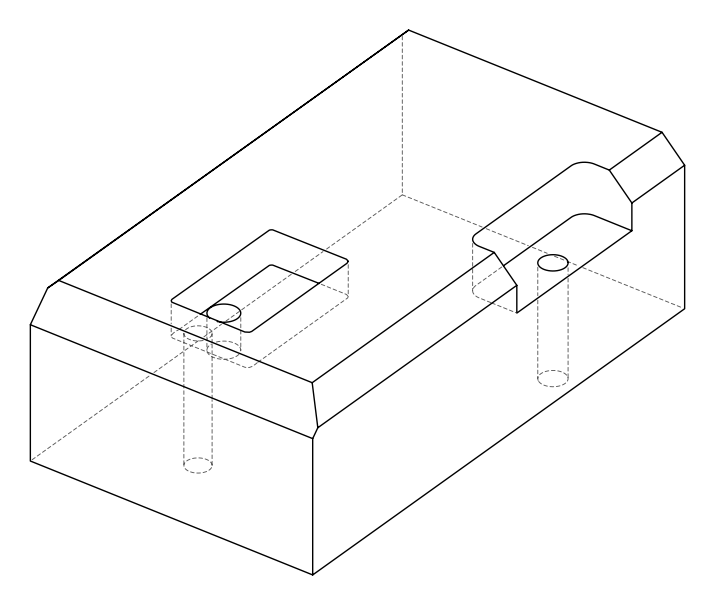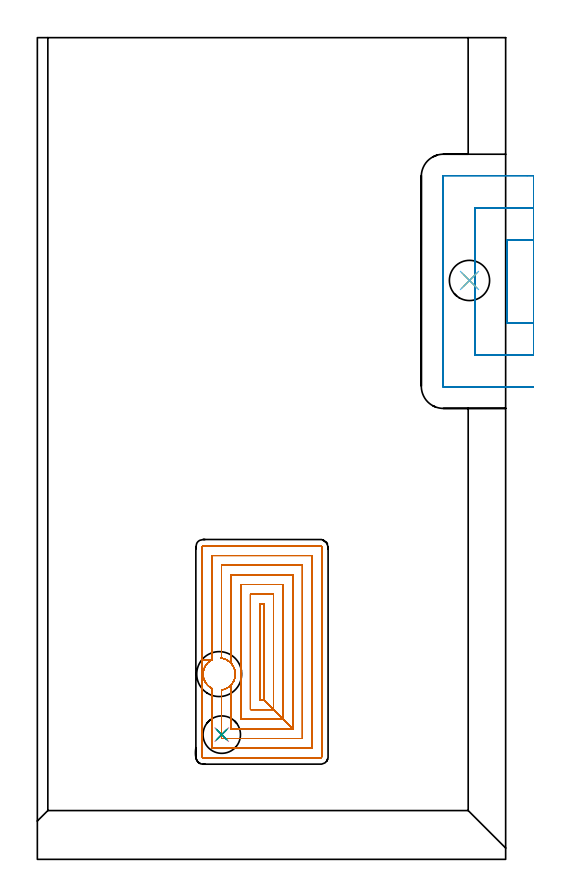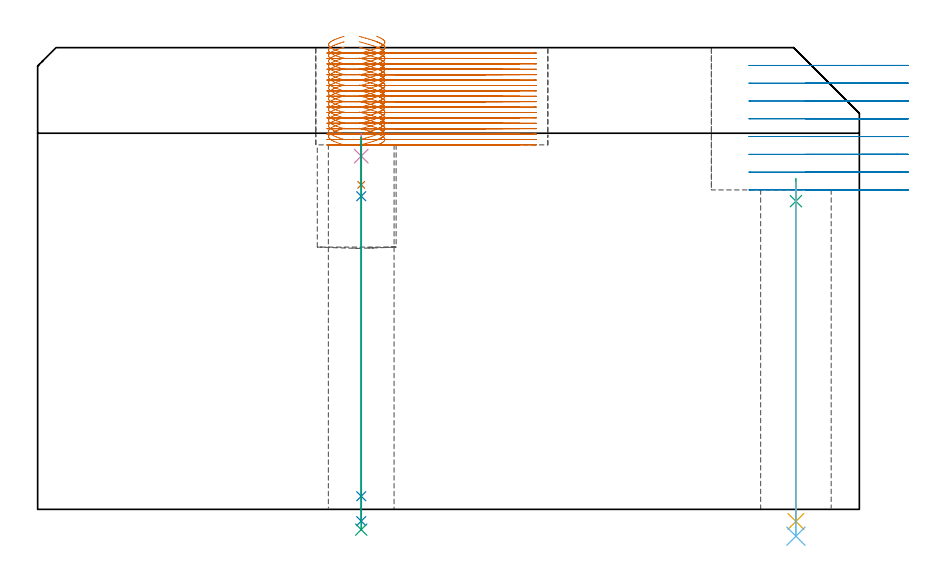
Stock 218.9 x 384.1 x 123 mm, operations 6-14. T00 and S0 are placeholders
(PLAN: 14 operations, 9 tool changes, 103.3 min)
(1 INDEXABLE_INSERT_DRILL_BLIND_HOLE_FROM_SOLID | STEP1POCKET | NXT0302_013 | 0.13 min | 18422 mm3)
(2 AREA_MILL | FG_CHAMFER_SURFACE | UGT0205_001 | 11.24 min | 33210 mm3)
(3 AREA_MILL_1 | FG_CHAMFER_SURFACE_1 | UGT0205_001 | 15.44 min | 54527 mm3)
(4 AREA_MILL_2 | FG_CHAMFER_SURFACE_2 | UGT0205_001 | 3.27 min | 9515 mm3)
(5 AREA_MILL_3 | FG_CHAMFER_SURFACE_3 | UGT0205_001 | 6.01 min | 4355 mm3)
(6 MILL_RECTANGULAR_POCKET | POCKET_RECTANGULAR_STRAIGHT | NXT0201_008 | Follow Part, ap 1.5, ae 75% | 54.72 min | 158842 mm3)
(7 MILL_SLOT | SLOT_PARTIAL_RECTANGULAR | UGT0201_094 | Follow Part, ap 5, ae 75% | 10.67 min | 173379 mm3)
(8 SPOT_DRILL | STEP1HOLE | NXT0321_9005460120000 | 0.06 min | 190 mm3)
(9 SPOT_DRILL_1 | STEP1HOLE_1 | NXT0321_9005460120000 | 0.05 min | 174 mm3)
(10 DRILL_THROUGH_HOLE_INTO_CENTER | STEP1HOLE | NXT0301_065 | 0.37 min | 5781 mm3)
(11 DRILL_TO_ENLARGE_THROUGH_HOLE | STEP1HOLE | UGT0301_256 | 0.39 min | 17639 mm3)
(12 DRILL_BLIND_HOLE_INTO_CENTER | STEP1HOLE_1 | UGT0301_191 | 0.06 min | 263 mm3)
(13 GUN_DRILL_THROUGH_HOLE | STEP1HOLE_1 | UGT0307_003 | 0.5 min | 3347 mm3)
(14 SPADE_DRILL_TO_ENLARGE_THROUGH_HOLE | STEP1HOLE_1 | UGT0306_008 | 0.42 min | 19525 mm3)
(TOOL NXT0302_013 | Index. Insert Drill 21mm [880-D2100L25-05] | D21 PA176 FL105 Z2)
(TOOL UGT0205_001 | Chamfer Mill 20 x 3 x 45 deg. | D20 FL50 Z2)
(TOOL NXT0201_008 | ENDMILL 6mm [2P460-0600-NA 1630] | D6 FL26 Z6)
(TOOL UGT0201_094 | End mill 20 mm | D20 FL38 Z4)
(TOOL NXT0321_9005460120000 | NC Spot Drill, 142deg, 12mm, Carbide, Uncoated | D12 PA142 FL30 Z2)
(TOOL NXT0301_065 | Carbide Drill 9.4mm [860.1-0940-075A1-MM 2214] | D9.4 PA140 FL98 Z2)
(TOOL UGT0301_256 | Twist Drill 18.8 mm | D18.8 PA118 FL135 Z2)
(TOOL UGT0301_191 | Twist Drill 7.1 mm | D7.1 PA118 FL66 Z2)
(TOOL UGT0307_003 | Gun Drill 7 mm | D7 PA130 FL24 Z1)
(TOOL UGT0306_008 | Spade Drill 17.5mm | D17.5 PA132 FL10 Z2)
(OP 6 MILL_RECTANGULAR_POCKET)
G17 G21 G94 G90
T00 M6
G54
G17 G0 G90 X85.664 Y94.057 S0 M3
G43 Z133. H1
Z126.
G94 G1 X86.264 Y93.997 Z125.838 F250.
X87.3 Y93.743 Z125.552
X88.29 Y93.344 Z125.266
X89.214 Y92.809 Z124.98
X89.523 Y92.575 Z124.877
X89.832 Y92.341 Z124.773
X90.551 Y91.647 Z124.505
X91.171 Y90.864 Z124.237
X91.682 Y90.005 Z123.97
X92.076 Y89.087 Z123.702
X92.343 Y88.124 Z123.434
X92.481 Y87.135 Z123.166
X92.487 Y86.136 Z122.899
X92.36 Y85.144 Z122.631
X92.104 Y84.179 Z122.363
X91.721 Y83.256 Z122.096
X91.531 Y82.918 Z121.992
X91.368 Y82.627 Z121.902
X91.18 Y82.352 Z121.813
X90.6 Y81.612 Z121.561
Y61. F500.
X119.4
X105.9 Y74.5
Y119.5
X104.1
Y74.5
X105.9
X110.4 Y70.
Y124.
X99.6
Y70.
X110.4
X114.9 Y65.5
Y128.5
X95.1
Y65.5
X114.9
X119.4 Y61.
Y133.
X90.6
Y91.576
G0 X90.293 Y91.896 Z126.
G1 X90.551 Y91.647 Z125.904 F250.
X91.171 Y90.864 Z125.636
X91.682 Y90.005 Z125.368
X92.076 Y89.087 Z125.101
X92.343 Y88.124 Z124.833
X92.481 Y87.135 Z124.565
X92.487 Y86.136 Z124.298
X92.36 Y85.144 Z124.03
X92.104 Y84.179 Z123.762
X91.721 Y83.256 Z123.494
X91.531 Y82.918 Z123.391
X91.368 Y82.627 Z123.301
X91.18 Y82.352 Z123.212
X90.694 Y81.719 Z122.998
X90.442 Y81.425 Z122.894
X90.336 Y81.316 Z122.854
X90.049 Y81.056 Z122.75
X89.762 Y80.795 Z122.646
X89.019 Y80.26 Z122.401
X88.218 Y79.818 Z122.155
X87.368 Y79.478 Z121.91
X86.484 Y79.243 Z121.665
X86.1 Y79.186 Z121.561
Y56.5 F500.
X123.9
Y137.5
X86.1
Y94.014
G0 X81.659 Y93.307 Z126.
G1 X81.411 Y93.194 Z125.927 F250.
X80.542 Y92.64 Z125.651
X79.757 Y91.973 Z125.375
X79.07 Y91.204 Z125.099
X78.849 Y90.887 Z124.995
X78.627 Y90.568 Z124.891
X78.118 Y89.599 Z124.598
X77.756 Y88.567 Z124.304
X77.547 Y87.492 Z124.011
X77.497 Y86.399 Z123.718
X77.606 Y85.31 Z123.425
X77.873 Y84.248 Z123.131
X78.29 Y83.236 Z122.838
X78.851 Y82.296 Z122.545
X79.542 Y81.447 Z122.251
X80.349 Y80.708 Z121.958
X81.255 Y80.094 Z121.665
X81.6 Y79.918 Z121.561
Y52. F500.
X128.4
Y142.
X81.6
Y93.282
X77.1
Y47.9
G3 X77.5 Y47.5 R0.4
G1 X132.5
G3 X132.9 Y47.9 R0.4
G1 Y146.1
G3 X132.5 Y146.5 R0.4
G1 X77.5
G3 X77.1 Y146.1 R0.4
G1 Y93.282
Y92.282
G0 X85.664 Y94.057 Z124.561
G1 X86.263 Y93.998 Z124.4 F250.
X87.299 Y93.743 Z124.114
X88.289 Y93.345 Z123.828
X89.212 Y92.81 Z123.542
X89.521 Y92.576 Z123.438
X89.83 Y92.342 Z123.334
X90.549 Y91.648 Z123.067
X91.17 Y90.865 Z122.799
X91.682 Y90.006 Z122.531
X92.075 Y89.088 Z122.263
X92.343 Y88.125 Z121.995
X92.481 Y87.135 Z121.728
X92.487 Y86.136 Z121.46
X92.36 Y85.145 Z121.192
X92.103 Y84.179 Z120.924
X91.721 Y83.256 Z120.657
X91.531 Y82.917 Z120.553
X91.368 Y82.627 Z120.463
X91.18 Y82.352 Z120.374
X90.6 Y81.612 Z120.122
Y61. F500.
X119.4
X105.9 Y74.5
Y119.5
X104.1
Y74.5
X105.9
X110.4 Y70.
Y124.
X99.6
Y70.
X110.4
X114.9 Y65.5
Y128.5
X95.1
Y65.5
X114.9
X119.4 Y61.
Y133.
X90.6
Y91.576
G0 X90.292 Y91.896 Z124.561
G1 X90.549 Y91.648 Z124.465 F250.
X91.17 Y90.865 Z124.198
X91.682 Y90.006 Z123.93
X92.075 Y89.088 Z123.662
X92.343 Y88.125 Z123.394
X92.481 Y87.135 Z123.126
X92.487 Y86.136 Z122.859
X92.36 Y85.145 Z122.591
X92.103 Y84.179 Z122.323
X91.721 Y83.256 Z122.055
X91.531 Y82.917 Z121.951
X91.368 Y82.627 Z121.862
X91.18 Y82.352 Z121.773
X90.694 Y81.719 Z121.559
X90.442 Y81.425 Z121.455
X89.921 Y80.929 Z121.263
X89.615 Y80.691 Z121.159
X89.309 Y80.453 Z121.055
X88.426 Y79.921 Z120.779
X87.478 Y79.515 Z120.502
X86.484 Y79.243 Z120.226
X86.1 Y79.186 Z120.122
Y56.5 F500.
X123.9
Y137.5
X86.1
Y94.014
G0 X81.659 Y93.307 Z124.561
G1 X81.412 Y93.194 Z124.488 F250.
X80.542 Y92.641 Z124.212
X79.757 Y91.973 Z123.936
X79.07 Y91.204 Z123.66
X78.849 Y90.887 Z123.556
X78.627 Y90.568 Z123.452
X78.118 Y89.599 Z123.159
X77.756 Y88.567 Z122.866
X77.547 Y87.492 Z122.572
X77.497 Y86.399 Z122.279
X77.606 Y85.31 Z121.986
X77.873 Y84.248 Z121.692
X78.29 Y83.236 Z121.399
X78.851 Y82.296 Z121.106
X79.542 Y81.447 Z120.813
X80.349 Y80.708 Z120.519
X81.255 Y80.094 Z120.226
X81.6 Y79.918 Z120.122
Y52. F500.
X128.4
Y142.
X81.6
Y93.282
X77.1
Y47.9
G3 X77.5 Y47.5 R0.4
G1 X132.5
G3 X132.9 Y47.9 R0.4
G1 Y146.1
G3 X132.5 Y146.5 R0.4
G1 X77.5
G3 X77.1 Y146.1 R0.4
G1 Y93.282
Y92.282
G0 X85.666 Y94.067 Z123.122
G1 X86.54 Y93.948 Z122.886 F250.
X87.559 Y93.658 Z122.602
X87.916 Y93.508 Z122.498
X88.273 Y93.356 Z122.394
X89.177 Y92.835 Z122.115
X90. Y92.194 Z121.835
X90.726 Y91.446 Z121.556
X91.342 Y90.605 Z121.276
X91.836 Y89.686 Z120.997
X92.197 Y88.708 Z120.717
X92.421 Y87.689 Z120.438
X92.501 Y86.649 Z120.159
X92.436 Y85.609 Z119.879
X92.229 Y84.587 Z119.6
X91.882 Y83.603 Z119.32
X91.402 Y82.677 Z119.041
X91.184 Y82.357 Z118.937
X90.6 Y81.612 Z118.683
Y61. F500.
X119.4
X105.9 Y74.5
Y119.5
X104.1
Y74.5
X105.9
X110.4 Y70.
Y124.
X99.6
Y70.
X110.4
X114.9 Y65.5
Y128.5
X95.1
Y65.5
X114.9
X119.4 Y61.
Y133.
X90.6
Y91.576
G0 X90.29 Y91.895 Z123.122
G1 X90.726 Y91.446 Z122.954 F250.
X91.342 Y90.605 Z122.675
X91.836 Y89.686 Z122.396
X92.197 Y88.708 Z122.116
X92.421 Y87.689 Z121.837
X92.501 Y86.649 Z121.557
X92.436 Y85.609 Z121.278
X92.229 Y84.587 Z120.998
X91.882 Y83.603 Z120.719
X91.402 Y82.677 Z120.44
X91.184 Y82.357 Z120.336
X90.694 Y81.719 Z120.12
X90.442 Y81.425 Z120.016
X89.884 Y80.898 Z119.811
X89.577 Y80.661 Z119.707
X89.269 Y80.425 Z119.603
X88.397 Y79.906 Z119.331
X87.463 Y79.51 Z119.059
X86.484 Y79.243 Z118.787
X86.1 Y79.186 Z118.683
Y56.5 F500.
X123.9
Y137.5
X86.1
Y94.016
G0 X81.657 Y93.305 Z123.122
G1 X81.402 Y93.189 Z123.047 F250.
X80.51 Y92.616 Z122.763
X79.707 Y91.924 Z122.479
X79.01 Y91.126 Z122.195
X78.432 Y90.237 Z121.911
X77.985 Y89.276 Z121.627
X77.866 Y88.908 Z121.523
X77.78 Y88.641 Z121.448
X77.713 Y88.368 Z121.373
X77.622 Y87.991 Z121.269
X77.502 Y86.969 Z120.993
X77.522 Y85.94 Z120.717
X77.683 Y84.923 Z120.442
X77.981 Y83.938 Z120.166
X78.411 Y83.003 Z119.89
X78.965 Y82.136 Z119.614
X79.632 Y81.352 Z119.339
X80.4 Y80.667 Z119.063
X81.255 Y80.094 Z118.787
X81.6 Y79.918 Z118.683
Y52. F500.
X128.4
Y142.
X81.6
Y93.282
X77.1
Y47.9
G3 X77.5 Y47.5 R0.4
G1 X132.5
G3 X132.9 Y47.9 R0.4
G1 Y146.1
G3 X132.5 Y146.5 R0.4
G1 X77.5
G3 X77.1 Y146.1 R0.4
G1 Y93.282
Y92.282
G0 X85.666 Y94.067 Z121.683
G1 X86.54 Y93.948 Z121.447 F250.
X87.559 Y93.658 Z121.163
X87.916 Y93.508 Z121.059
X88.273 Y93.356 Z120.955
X89.177 Y92.835 Z120.676
X90. Y92.194 Z120.396
X90.726 Y91.446 Z120.117
X91.342 Y90.605 Z119.837
X91.836 Y89.686 Z119.558
X92.197 Y88.708 Z119.279
X92.421 Y87.689 Z118.999
X92.501 Y86.649 Z118.72
X92.436 Y85.609 Z118.44
X92.229 Y84.587 Z118.161
X91.882 Y83.603 Z117.881
X91.402 Y82.677 Z117.602
X91.184 Y82.357 Z117.498
X90.6 Y81.612 Z117.244
Y61. F500.
X119.4
X105.9 Y74.5
Y119.5
X104.1
Y74.5
X105.9
X110.4 Y70.
Y124.
X99.6
Y70.
X110.4
X114.9 Y65.5
Y128.5
X95.1
Y65.5
X114.9
X119.4 Y61.
Y133.
X90.6
Y91.576
G0 X90.29 Y91.895 Z121.683
G1 X90.726 Y91.446 Z121.516 F250.
X91.342 Y90.605 Z121.236
X91.836 Y89.686 Z120.957
X92.197 Y88.708 Z120.677
X92.421 Y87.689 Z120.398
X92.501 Y86.649 Z120.118
X92.436 Y85.609 Z119.839
X92.229 Y84.587 Z119.56
X91.882 Y83.603 Z119.28
X91.402 Y82.677 Z119.001
X91.184 Y82.357 Z118.897
X90.694 Y81.719 Z118.681
X90.442 Y81.425 Z118.578
X89.897 Y80.909 Z118.376
X89.59 Y80.672 Z118.273
X89.284 Y80.435 Z118.169
X88.407 Y79.911 Z117.895
X87.468 Y79.512 Z117.622
X86.484 Y79.243 Z117.348
X86.1 Y79.186 Z117.244
Y56.5 F500.
X123.9
Y137.5
X86.1
Y94.016
G0 X81.657 Y93.305 Z121.683
G1 X81.402 Y93.189 Z121.608 F250.
X80.51 Y92.616 Z121.324
X79.707 Y91.924 Z121.04
X79.01 Y91.126 Z120.756
X78.432 Y90.237 Z120.472
X77.985 Y89.276 Z120.188
X77.76 Y88.551 Z119.985
X77.66 Y88.177 Z119.881
X77.512 Y87.137 Z119.599
X77.511 Y86.087 Z119.318
X77.656 Y85.047 Z119.037
X77.944 Y84.037 Z118.755
X78.371 Y83.078 Z118.474
X78.928 Y82.187 Z118.192
X79.603 Y81.383 Z117.911
X80.384 Y80.68 Z117.63
X81.255 Y80.094 Z117.348
X81.6 Y79.918 Z117.244
Y52. F500.
X128.4
Y142.
X81.6
Y93.282
X77.1
Y47.9
G3 X77.5 Y47.5 R0.4
G1 X132.5
G3 X132.9 Y47.9 R0.4
G1 Y146.1
G3 X132.5 Y146.5 R0.4
G1 X77.5
G3 X77.1 Y146.1 R0.4
G1 Y93.282
Y92.282
G0 X85.666 Y94.067 Z120.244
G1 X86.54 Y93.948 Z120.008 F250.
X87.559 Y93.658 Z119.724
X87.916 Y93.508 Z119.62
X88.273 Y93.356 Z119.516
X89.177 Y92.835 Z119.237
X90. Y92.194 Z118.957
X90.726 Y91.446 Z118.678
X91.342 Y90.605 Z118.399
X91.836 Y89.686 Z118.119
X92.197 Y88.708 Z117.84
X92.421 Y87.689 Z117.56
X92.501 Y86.649 Z117.281
X92.436 Y85.609 Z117.001
X92.229 Y84.587 Z116.722
X91.882 Y83.603 Z116.442
X91.402 Y82.677 Z116.163
X91.184 Y82.357 Z116.059
X90.6 Y81.612 Z115.805
Y61. F500.
X119.4
X105.9 Y74.5
Y119.5
X104.1
Y74.5
X105.9
X110.4 Y70.
Y124.
X99.6
Y70.
X110.4
X114.9 Y65.5
Y128.5
X95.1
Y65.5
X114.9
X119.4 Y61.
Y133.
X90.6
Y91.576
G0 X90.29 Y91.895 Z120.244
G1 X90.726 Y91.446 Z120.077 F250.
X91.342 Y90.605 Z119.797
X91.836 Y89.686 Z119.518
X92.197 Y88.708 Z119.238
X92.421 Y87.689 Z118.959
X92.501 Y86.649 Z118.679
X92.436 Y85.609 Z118.4
X92.229 Y84.587 Z118.121
X91.882 Y83.603 Z117.841
X91.402 Y82.677 Z117.562
X91.184 Y82.357 Z117.458
X90.694 Y81.719 Z117.242
X90.441 Y81.425 Z117.139
X89.769 Y80.801 Z116.893
X89.025 Y80.264 Z116.647
X88.222 Y79.821 Z116.401
X87.37 Y79.479 Z116.155
X86.484 Y79.243 Z115.909
X86.1 Y79.186 Z115.805
Y56.5 F500.
X123.9
Y137.5
X86.1
Y94.016
G0 X81.657 Y93.305 Z120.244
G1 X81.402 Y93.189 Z120.169 F250.
X80.51 Y92.616 Z119.885
X79.707 Y91.924 Z119.601
X79.01 Y91.126 Z119.317
X78.432 Y90.237 Z119.033
X77.985 Y89.276 Z118.749
X77.866 Y88.908 Z118.646
X77.782 Y88.649 Z118.573
X77.717 Y88.384 Z118.5
X77.625 Y88.008 Z118.396
X77.503 Y86.984 Z118.119
X77.521 Y85.953 Z117.843
X77.68 Y84.934 Z117.567
X77.978 Y83.947 Z117.291
X78.408 Y83.01 Z117.014
X78.962 Y82.14 Z116.738
X79.63 Y81.355 Z116.462
X80.399 Y80.668 Z116.186
X81.255 Y80.094 Z115.909
X81.6 Y79.918 Z115.805
Y52. F500.
X128.4
Y142.
X81.6
Y93.282
X77.1
Y47.9
G3 X77.5 Y47.5 R0.4
G1 X132.5
G3 X132.9 Y47.9 R0.4
G1 Y146.1
G3 X132.5 Y146.5 R0.4
G1 X77.5
G3 X77.1 Y146.1 R0.4
G1 Y93.282
Y92.282
G0 X85.666 Y94.067 Z118.805
G1 X86.54 Y93.948 Z118.569 F250.
X87.559 Y93.658 Z118.285
X87.916 Y93.508 Z118.181
X88.273 Y93.356 Z118.077
X89.177 Y92.835 Z117.798
X90. Y92.194 Z117.518
X90.726 Y91.446 Z117.239
X91.342 Y90.605 Z116.96
X91.836 Y89.686 Z116.68
X92.197 Y88.708 Z116.401
X92.421 Y87.689 Z116.121
X92.501 Y86.649 Z115.842
X92.436 Y85.609 Z115.562
X92.229 Y84.587 Z115.283
X91.882 Y83.603 Z115.004
X91.402 Y82.677 Z114.724
X91.184 Y82.357 Z114.62
X90.6 Y81.612 Z114.367
Y61. F500.
X119.4
X105.9 Y74.5
Y119.5
X104.1
Y74.5
X105.9
X110.4 Y70.
Y124.
X99.6
Y70.
X110.4
X114.9 Y65.5
Y128.5
X95.1
Y65.5
X114.9
X119.4 Y61.
Y133.
X90.6
Y91.576
G0 X90.29 Y91.895 Z118.805
G1 X90.726 Y91.446 Z118.638 F250.
X91.342 Y90.605 Z118.358
X91.836 Y89.686 Z118.079
X92.197 Y88.708 Z117.799
X92.421 Y87.689 Z117.52
X92.501 Y86.649 Z117.241
X92.436 Y85.609 Z116.961
X92.229 Y84.587 Z116.682
X91.882 Y83.603 Z116.402
X91.402 Y82.677 Z116.123
X91.184 Y82.357 Z116.019
X90.694 Y81.719 Z115.804
X90.441 Y81.425 Z115.7
X89.769 Y80.801 Z115.454
X89.025 Y80.264 Z115.208
X88.222 Y79.821 Z114.962
X87.37 Y79.479 Z114.716
X86.484 Y79.243 Z114.471
X86.1 Y79.186 Z114.367
Y56.5 F500.
X123.9
Y137.5
X86.1
Y94.016
G0 X81.657 Y93.305 Z118.805
G1 X81.402 Y93.189 Z118.73 F250.
X80.51 Y92.616 Z118.446
X79.707 Y91.924 Z118.162
X79.01 Y91.126 Z117.878
X78.432 Y90.237 Z117.594
X77.985 Y89.276 Z117.31
X77.866 Y88.908 Z117.207
X77.777 Y88.633 Z117.129
X77.71 Y88.353 Z117.052
X77.619 Y87.976 Z116.948
X77.501 Y86.955 Z116.673
X77.523 Y85.928 Z116.398
X77.685 Y84.913 Z116.122
X77.984 Y83.93 Z115.847
X78.414 Y82.997 Z115.572
X78.968 Y82.132 Z115.296
X79.635 Y81.35 Z115.021
X80.402 Y80.666 Z114.746
X81.255 Y80.094 Z114.47
X81.6 Y79.918 Z114.367
Y52. F500.
X128.4
Y142.
X81.6
Y93.282
X77.1
Y47.9
G3 X77.5 Y47.5 R0.4
G1 X132.5
G3 X132.9 Y47.9 R0.4
G1 Y146.1
G3 X132.5 Y146.5 R0.4
G1 X77.5
G3 X77.1 Y146.1 R0.4
G1 Y93.282
Y92.282
G0 X85.665 Y94.068 Z117.367
G1 X86.564 Y93.943 Z117.123 F250.
X87.584 Y93.649 Z116.839
X87.941 Y93.497 Z116.735
X88.297 Y93.344 Z116.631
X89.23 Y92.799 Z116.342
X90.076 Y92.125 Z116.052
X90.816 Y91.338 Z115.762
X91.435 Y90.452 Z115.473
X91.922 Y89.487 Z115.183
X92.265 Y88.462 Z114.894
X92.458 Y87.399 Z114.604
X92.496 Y86.318 Z114.314
X92.379 Y85.244 Z114.025
X92.11 Y84.197 Z113.735
X91.693 Y83.2 Z113.445
X91.501 Y82.863 Z113.342
X91.352 Y82.604 Z113.261
X91.184 Y82.357 Z113.181
X90.6 Y81.612 Z112.928
Y61. F500.
X119.4
X105.9 Y74.5
Y119.5
X104.1
Y74.5
X105.9
X110.4 Y70.
Y124.
X99.6
Y70.
X110.4
X114.9 Y65.5
Y128.5
X95.1
Y65.5
X114.9
X119.4 Y61.
Y133.
X90.6
Y91.576
G0 X90.291 Y91.897 Z117.367
G1 X90.816 Y91.338 Z117.161 F250.
X91.435 Y90.452 Z116.871
X91.922 Y89.487 Z116.582
X92.265 Y88.462 Z116.292
X92.458 Y87.399 Z116.003
X92.496 Y86.318 Z115.713
X92.379 Y85.244 Z115.423
X92.11 Y84.197 Z115.134
X91.693 Y83.2 Z114.844
X91.501 Y82.863 Z114.74
X91.352 Y82.604 Z114.66
X91.184 Y82.357 Z114.58
X90.694 Y81.719 Z114.365
X90.441 Y81.425 Z114.261
X89.769 Y80.801 Z114.015
X89.025 Y80.264 Z113.769
X88.222 Y79.821 Z113.523
X87.37 Y79.479 Z113.277
X86.484 Y79.243 Z113.032
X86.1 Y79.186 Z112.928
Y56.5 F500.
X123.9
Y137.5
X86.1
Y94.016
G0 X81.658 Y93.306 Z117.367
G1 X81.413 Y93.194 Z117.294 F250.
X80.518 Y92.622 Z117.01
X79.713 Y91.929 Z116.725
X79.013 Y91.13 Z116.441
X78.434 Y90.239 Z116.156
X77.985 Y89.276 Z115.871
X77.866 Y88.908 Z115.768
X77.747 Y88.539 Z115.664
X77.543 Y87.467 Z115.371
X77.496 Y86.376 Z115.079
X77.608 Y85.291 Z114.786
X77.876 Y84.233 Z114.494
X78.295 Y83.225 Z114.201
X78.855 Y82.288 Z113.909
X79.546 Y81.442 Z113.616
X80.351 Y80.706 Z113.324
X81.255 Y80.094 Z113.032
X81.6 Y79.918 Z112.928
Y52. F500.
X128.4
Y142.
X81.6
Y93.281
X77.1
Y47.9
G3 X77.5 Y47.5 R0.4
G1 X132.5
G3 X132.9 Y47.9 R0.4
G1 Y146.1
G3 X132.5 Y146.5 R0.4
G1 X77.5
G3 X77.1 Y146.1 R0.4
G1 Y93.281
Y92.281
G0 X85.669 Y94.07 Z115.928
G1 X86.676 Y93.915 Z115.655 F250.
X87.703 Y93.602 Z115.367
X88.675 Y93.145 Z115.079
X89.571 Y92.555 Z114.792
X90.375 Y91.844 Z114.504
X90.631 Y91.553 Z114.4
X90.887 Y91.261 Z114.296
X91.487 Y90.377 Z114.01
X91.956 Y89.416 Z113.724
X92.284 Y88.4 Z113.437
X92.465 Y87.346 Z113.151
X92.496 Y86.278 Z112.865
X92.375 Y85.216 Z112.578
X92.105 Y84.182 Z112.292
X91.691 Y83.197 Z112.006
X91.499 Y82.86 Z111.902
X91.351 Y82.603 Z111.822
X91.184 Y82.357 Z111.743
X90.6 Y81.612 Z111.489
Y61. F500.
X119.4
X105.9 Y74.5
Y119.5
X104.1
Y74.5
X105.9
X110.4 Y70.
Y124.
X99.6
Y70.
X110.4
X114.9 Y65.5
Y128.5
X95.1
Y65.5
X114.9
X119.4 Y61.
Y133.
X90.6
Y91.588
G0 X90.306 Y91.905 Z115.928
G1 X90.375 Y91.844 Z115.903 F250.
X90.631 Y91.553 Z115.799
X90.887 Y91.261 Z115.695
X91.487 Y90.377 Z115.409
X91.956 Y89.416 Z115.122
X92.284 Y88.4 Z114.836
X92.465 Y87.346 Z114.55
X92.496 Y86.278 Z114.263
X92.375 Y85.216 Z113.977
X92.105 Y84.182 Z113.691
X91.691 Y83.197 Z113.404
X91.499 Y82.86 Z113.3
X91.351 Y82.603 Z113.221
X91.184 Y82.357 Z113.141
X90.69 Y81.715 Z112.924
X90.47 Y81.459 Z112.834
X90.228 Y81.224 Z112.743
X89.95 Y80.954 Z112.64
X89.174 Y80.361 Z112.378
X88.328 Y79.872 Z112.116
X87.426 Y79.498 Z111.854
X86.484 Y79.243 Z111.593
X86.1 Y79.186 Z111.489
Y56.5 F500.
X123.9
Y137.5
X86.1
Y94.013
G0 X81.66 Y93.305 Z115.928
G1 X81.465 Y93.219 Z115.871 F250.
X80.556 Y92.647 Z115.583
X79.739 Y91.951 Z115.295
X79.028 Y91.147 Z115.008
X78.44 Y90.249 Z114.72
X77.986 Y89.276 Z114.433
X77.866 Y88.908 Z114.329
X77.747 Y88.539 Z114.225
X77.543 Y87.467 Z113.932
X77.496 Y86.376 Z113.64
X77.608 Y85.291 Z113.347
X77.876 Y84.233 Z113.055
X78.295 Y83.225 Z112.763
X78.855 Y82.288 Z112.47
X79.546 Y81.442 Z112.178
X80.351 Y80.706 Z111.885
X81.255 Y80.094 Z111.593
X81.6 Y79.918 Z111.489
Y52. F500.
X128.4
Y142.
X81.6
Y93.278
X77.1
Y47.9
G3 X77.5 Y47.5 R0.4
G1 X132.5
G3 X132.9 Y47.9 R0.4
G1 Y146.1
G3 X132.5 Y146.5 R0.4
G1 X77.5
G3 X77.1 Y146.1 R0.4
G1 Y93.278
Y92.278
G0 X85.665 Y94.058 Z114.489
G1 X86.298 Y93.991 Z114.318 F250.
X87.3 Y93.744 Z114.042
X88.258 Y93.362 Z113.765
X88.598 Y93.176 Z113.661
X88.938 Y92.989 Z113.558
X89.822 Y92.349 Z113.265
X90.604 Y91.588 Z112.973
X91.268 Y90.722 Z112.68
X91.799 Y89.768 Z112.388
X92.186 Y88.748 Z112.095
X92.422 Y87.682 Z111.803
X92.502 Y86.594 Z111.511
X92.423 Y85.505 Z111.218
X92.187 Y84.44 Z110.926
X92.057 Y84.075 Z110.822
X91.927 Y83.709 Z110.718
X91.758 Y83.332 Z110.607
X91.572 Y82.992 Z110.503
X91.393 Y82.664 Z110.403
X91.182 Y82.355 Z110.303
X90.6 Y81.612 Z110.05
Y61. F500.
X119.4
X105.9 Y74.5
Y119.5
X104.1
Y74.5
X105.9
X110.4 Y70.
Y124.
X99.6
Y70.
X110.4
X114.9 Y65.5
Y128.5
X95.1
Y65.5
X114.9
X119.4 Y61.
Y133.
X90.6
Y91.577
G0 X90.29 Y91.893 Z114.489
G1 X90.604 Y91.588 Z114.372 F250.
X91.268 Y90.722 Z114.079
X91.799 Y89.768 Z113.787
X92.186 Y88.748 Z113.494
X92.422 Y87.682 Z113.202
X92.502 Y86.594 Z112.909
X92.423 Y85.505 Z112.617
X92.187 Y84.44 Z112.325
X92.057 Y84.075 Z112.221
X91.927 Y83.709 Z112.117
X91.758 Y83.332 Z112.006
X91.572 Y82.992 Z111.902
X91.393 Y82.664 Z111.802
X91.182 Y82.355 Z111.702
X90.69 Y81.715 Z111.485
X90.437 Y81.421 Z111.381
X89.671 Y80.722 Z111.104
X88.816 Y80.135 Z110.826
X87.888 Y79.672 Z110.548
X87.523 Y79.542 Z110.444
X87.158 Y79.411 Z110.34
X86.484 Y79.243 Z110.154
X86.1 Y79.186 Z110.05
Y56.5 F500.
X123.9
Y137.5
X86.1
Y94.013
G0 X81.66 Y93.301 Z114.489
G1 X81.308 Y93.132 Z114.384 F250.
X80.447 Y92.565 Z114.108
X79.671 Y91.884 Z113.831
X78.996 Y91.103 Z113.555
X78.434 Y90.238 Z113.278
X77.996 Y89.303 Z113.002
X77.866 Y88.907 Z112.89
X77.777 Y88.631 Z112.812
X77.709 Y88.35 Z112.735
X77.619 Y87.973 Z112.631
X77.502 Y86.983 Z112.364
X77.518 Y85.987 Z112.097
X77.665 Y85.002 Z111.83
X77.942 Y84.044 Z111.563
X78.342 Y83.132 Z111.296
X78.86 Y82.281 Z111.029
X79.486 Y81.506 Z110.762
X80.209 Y80.82 Z110.495
X81.017 Y80.236 Z110.228
X81.6 Y79.918 Z110.05
Y52. F500.
X128.4
Y142.
X81.6
Y93.278
X77.1
Y47.9
G3 X77.5 Y47.5 R0.4
G1 X132.5
G3 X132.9 Y47.9 R0.4
G1 Y146.1
G3 X132.5 Y146.5 R0.4
G1 X77.5
G3 X77.1 Y146.1 R0.4
G1 Y93.278
Y92.278
G0 X85.665 Y94.064 Z113.05
G1 X85.919 Y94.048 Z112.982 F250.
X86.849 Y93.873 Z112.728
X87.749 Y93.583 Z112.475
X88.605 Y93.181 Z112.222
X89.404 Y92.675 Z111.968
X89.706 Y92.432 Z111.864
X90.007 Y92.188 Z111.76
X90.759 Y91.407 Z111.47
X91.391 Y90.527 Z111.179
X91.89 Y89.564 Z110.889
X92.245 Y88.54 Z110.599
X92.45 Y87.476 Z110.308
X92.499 Y86.393 Z110.018
X92.392 Y85.314 Z109.727
X92.131 Y84.262 Z109.437
X91.722 Y83.258 Z109.146
X91.532 Y82.92 Z109.042
X91.368 Y82.627 Z108.952
X91.178 Y82.349 Z108.862
X90.6 Y81.612 Z108.611
Y61. F500.
X119.4
X105.9 Y74.5
Y119.5
X104.1
Y74.5
X105.9
X110.4 Y70.
Y124.
X99.6
Y70.
X110.4
X114.9 Y65.5
Y128.5
X95.1
Y65.5
X114.9
X119.4 Y61.
Y133.
X90.6
Y91.577
G0 X90.29 Y91.895 Z113.05
G1 X90.759 Y91.407 Z112.869 F250.
X91.391 Y90.527 Z112.578
X91.89 Y89.564 Z112.288
X92.245 Y88.54 Z111.997
X92.45 Y87.476 Z111.707
X92.499 Y86.393 Z111.416
X92.392 Y85.314 Z111.126
X92.131 Y84.262 Z110.835
X91.722 Y83.258 Z110.545
X91.532 Y82.92 Z110.441
X91.368 Y82.627 Z110.351
X91.178 Y82.349 Z110.261
X90.694 Y81.719 Z110.048
X90.442 Y81.425 Z109.944
X89.886 Y80.899 Z109.739
X89.579 Y80.663 Z109.635
X89.272 Y80.426 Z109.532
X88.399 Y79.907 Z109.259
X87.464 Y79.51 Z108.987
X86.484 Y79.243 Z108.715
X86.1 Y79.186 Z108.611
Y56.5 F500.
X123.9
Y137.5
X86.1
Y94.014
G0 X81.659 Y93.307 Z113.05
G1 X81.415 Y93.196 Z112.978 F250.
X80.535 Y92.635 Z112.699
X79.742 Y91.958 Z112.419
X79.05 Y91.178 Z112.14
X78.829 Y90.859 Z112.036
X78.61 Y90.54 Z111.932
X78.106 Y89.571 Z111.64
X77.749 Y88.54 Z111.347
X77.544 Y87.468 Z111.055
X77.498 Y86.377 Z110.762
X77.609 Y85.292 Z110.47
X77.877 Y84.233 Z110.177
X78.296 Y83.225 Z109.885
X78.856 Y82.289 Z109.592
X79.546 Y81.443 Z109.3
X80.351 Y80.706 Z109.007
X81.255 Y80.094 Z108.715
X81.6 Y79.918 Z108.611
Y52. F500.
X128.4
Y142.
X81.6
Y93.282
X77.1
Y47.9
G3 X77.5 Y47.5 R0.4
G1 X132.5
G3 X132.9 Y47.9 R0.4
G1 Y146.1
G3 X132.5 Y146.5 R0.4
G1 X77.5
G3 X77.1 Y146.1 R0.4
G1 Y93.282
Y92.282
G0 X85.664 Y94.057 Z111.611
G1 X86.263 Y93.998 Z111.45 F250.
X87.299 Y93.743 Z111.164
X88.289 Y93.345 Z110.878
X89.212 Y92.81 Z110.592
X89.521 Y92.576 Z110.488
X89.83 Y92.342 Z110.384
X90.549 Y91.649 Z110.117
X91.169 Y90.866 Z109.849
X91.681 Y90.009 Z109.582
X92.074 Y89.091 Z109.314
X92.342 Y88.129 Z109.047
X92.481 Y87.141 Z108.779
X92.488 Y86.142 Z108.512
X92.362 Y85.152 Z108.244
X92.106 Y84.186 Z107.977
X91.725 Y83.264 Z107.709
X91.535 Y82.925 Z107.605
X91.37 Y82.629 Z107.514
X91.178 Y82.349 Z107.423
X90.6 Y81.612 Z107.172
Y61. F500.
X119.4
X105.9 Y74.5
Y119.5
X104.1
Y74.5
X105.9
X110.4 Y70.
Y124.
X99.6
Y70.
X110.4
X114.9 Y65.5
Y128.5
X95.1
Y65.5
X114.9
X119.4 Y61.
Y133.
X90.6
Y91.576
G0 X90.292 Y91.896 Z111.611
G1 X90.549 Y91.649 Z111.516 F250.
X91.169 Y90.866 Z111.248
X91.681 Y90.009 Z110.981
X92.074 Y89.091 Z110.713
X92.342 Y88.129 Z110.446
X92.481 Y87.141 Z110.178
X92.488 Y86.142 Z109.91
X92.362 Y85.152 Z109.643
X92.106 Y84.186 Z109.375
X91.725 Y83.264 Z109.108
X91.535 Y82.925 Z109.004
X91.37 Y82.629 Z108.913
X91.178 Y82.349 Z108.822
X90.694 Y81.719 Z108.609
X90.442 Y81.425 Z108.505
X89.872 Y80.887 Z108.295
X89.564 Y80.651 Z108.192
X89.256 Y80.416 Z108.088
X88.387 Y79.901 Z107.817
X87.458 Y79.508 Z107.547
X86.484 Y79.243 Z107.276
X86.1 Y79.186 Z107.172
Y56.5 F500.
X123.9
Y137.5
X86.1
Y94.014
G0 X81.658 Y93.307 Z111.611
G1 X81.412 Y93.194 Z111.538 F250.
X80.542 Y92.64 Z111.262
X79.756 Y91.972 Z110.986
X79.069 Y91.203 Z110.709
X78.847 Y90.885 Z110.605
X78.626 Y90.567 Z110.502
X78.121 Y89.606 Z110.211
X77.76 Y88.583 Z109.92
X77.55 Y87.518 Z109.629
X77.496 Y86.435 Z109.339
X77.599 Y85.354 Z109.048
X77.855 Y84.3 Z108.757
X78.262 Y83.294 Z108.466
X78.809 Y82.357 Z108.176
X79.485 Y81.508 Z107.885
X80.276 Y80.766 Z107.594
X81.166 Y80.146 Z107.303
X81.6 Y79.918 Z107.172
Y52. F500.
X128.4
Y142.
X81.6
Y93.282
X77.1
Y47.9
G3 X77.5 Y47.5 R0.4
G1 X132.5
G3 X132.9 Y47.9 R0.4
G1 Y146.1
G3 X132.5 Y146.5 R0.4
G1 X77.5
G3 X77.1 Y146.1 R0.4
G1 Y93.282
Y92.282
G0 X85.666 Y94.067 Z110.172
G1 X86.54 Y93.948 Z109.936 F250.
X87.559 Y93.658 Z109.652
X87.916 Y93.508 Z109.548
X88.273 Y93.356 Z109.444
X89.177 Y92.835 Z109.165
X90. Y92.194 Z108.885
X90.726 Y91.446 Z108.606
X91.342 Y90.605 Z108.326
X91.836 Y89.686 Z108.047
X92.197 Y88.708 Z107.767
X92.421 Y87.689 Z107.488
X92.501 Y86.649 Z107.209
X92.436 Y85.609 Z106.929
X92.229 Y84.587 Z106.65
X91.882 Y83.603 Z106.37
X91.402 Y82.677 Z106.091
X91.184 Y82.357 Z105.987
X90.6 Y81.612 Z105.733
Y61. F500.
X119.4
X105.9 Y74.5
Y119.5
X104.1
Y74.5
X105.9
X110.4 Y70.
Y124.
X99.6
Y70.
X110.4
X114.9 Y65.5
Y128.5
X95.1
Y65.5
X114.9
X119.4 Y61.
Y133.
X90.6
Y91.576
G0 X90.29 Y91.895 Z110.172
G1 X90.726 Y91.446 Z110.005 F250.
X91.342 Y90.605 Z109.725
X91.836 Y89.686 Z109.446
X92.197 Y88.708 Z109.166
X92.421 Y87.689 Z108.887
X92.501 Y86.649 Z108.607
X92.436 Y85.609 Z108.328
X92.229 Y84.587 Z108.049
X91.882 Y83.603 Z107.769
X91.402 Y82.677 Z107.49
X91.184 Y82.357 Z107.386
X90.694 Y81.719 Z107.17
X90.442 Y81.425 Z107.066
X89.945 Y80.95 Z106.882
X89.64 Y80.71 Z106.778
X89.335 Y80.471 Z106.674
X88.445 Y79.93 Z106.395
X87.488 Y79.518 Z106.116
X86.484 Y79.243 Z105.837
X86.1 Y79.186 Z105.733
Y56.5 F500.
X123.9
Y137.5
X86.1
Y94.016
G0 X81.657 Y93.305 Z110.172
G1 X81.402 Y93.189 Z110.097 F250.
X80.51 Y92.616 Z109.813
X79.707 Y91.924 Z109.529
X79.01 Y91.126 Z109.245
X78.432 Y90.237 Z108.961
X77.985 Y89.276 Z108.677
X77.866 Y88.908 Z108.573
X77.777 Y88.631 Z108.495
X77.619 Y87.972 Z108.314
X77.501 Y86.951 Z108.039
X77.523 Y85.925 Z107.763
X77.686 Y84.911 Z107.488
X77.985 Y83.928 Z107.213
X78.415 Y82.996 Z106.938
X78.969 Y82.131 Z106.663
X79.635 Y81.349 Z106.387
X80.402 Y80.666 Z106.112
X81.255 Y80.094 Z105.837
X81.6 Y79.918 Z105.733
Y52. F500.
X128.4
Y142.
X81.6
Y93.282
X77.1
Y47.9
G3 X77.5 Y47.5 R0.4
G1 X132.5
G3 X132.9 Y47.9 R0.4
G1 Y146.1
G3 X132.5 Y146.5 R0.4
G1 X77.5
G3 X77.1 Y146.1 R0.4
G1 Y93.282
Y92.282
G0 X85.666 Y94.067 Z108.733
G1 X86.54 Y93.948 Z108.497 F250.
X87.559 Y93.658 Z108.213
X87.916 Y93.508 Z108.109
X88.273 Y93.356 Z108.005
X89.177 Y92.835 Z107.726
X90. Y92.194 Z107.446
X90.726 Y91.446 Z107.167
X91.342 Y90.605 Z106.887
X91.836 Y89.686 Z106.608
X92.197 Y88.708 Z106.329
X92.421 Y87.689 Z106.049
X92.501 Y86.649 Z105.77
X92.436 Y85.609 Z105.49
X92.229 Y84.587 Z105.211
X91.882 Y83.603 Z104.931
X91.402 Y82.677 Z104.652
X91.184 Y82.357 Z104.548
X90.6 Y81.612 Z104.294
Y61. F500.
X119.4
X105.9 Y74.5
Y119.5
X104.1
Y74.5
X105.9
X110.4 Y70.
Y124.
X99.6
Y70.
X110.4
X114.9 Y65.5
Y128.5
X95.1
Y65.5
X114.9
X119.4 Y61.
Y133.
X90.6
Y91.576
G0 X90.29 Y91.895 Z108.733
G1 X90.726 Y91.446 Z108.566 F250.
X91.342 Y90.605 Z108.286
X91.836 Y89.686 Z108.007
X92.197 Y88.708 Z107.727
X92.421 Y87.689 Z107.448
X92.501 Y86.649 Z107.169
X92.436 Y85.609 Z106.889
X92.229 Y84.587 Z106.61
X91.882 Y83.603 Z106.33
X91.402 Y82.677 Z106.051
X91.184 Y82.357 Z105.947
X90.694 Y81.719 Z105.732
X90.442 Y81.425 Z105.628
X89.893 Y80.905 Z105.425
X89.586 Y80.668 Z105.321
X89.279 Y80.431 Z105.217
X88.404 Y79.91 Z104.944
X87.466 Y79.511 Z104.671
X86.484 Y79.243 Z104.398
X86.1 Y79.186 Z104.294
Y56.5 F500.
X123.9
Y137.5
X86.1
Y94.016
G0 X81.657 Y93.305 Z108.733
G1 X81.402 Y93.189 Z108.658 F250.
X80.51 Y92.616 Z108.374
X79.707 Y91.924 Z108.09
X79.01 Y91.126 Z107.806
X78.432 Y90.237 Z107.522
X77.985 Y89.276 Z107.238
X77.766 Y88.573 Z107.041
X77.665 Y88.199 Z106.937
X77.513 Y87.158 Z106.655
X77.509 Y86.105 Z106.373
X77.653 Y85.062 Z106.091
X77.94 Y84.049 Z105.809
X78.366 Y83.087 Z105.527
X78.923 Y82.193 Z105.244
X79.599 Y81.386 Z104.962
X80.382 Y80.682 Z104.68
X81.255 Y80.094 Z104.398
X81.6 Y79.918 Z104.294
Y52. F500.
X128.4
Y142.
X81.6
Y93.282
X77.1
Y47.9
G3 X77.5 Y47.5 R0.4
G1 X132.5
G3 X132.9 Y47.9 R0.4
G1 Y146.1
G3 X132.5 Y146.5 R0.4
G1 X77.5
G3 X77.1 Y146.1 R0.4
G1 Y93.282
Y92.282
G0 X85.666 Y94.067 Z107.294
G1 X86.54 Y93.948 Z107.058 F250.
X87.559 Y93.658 Z106.774
X87.916 Y93.508 Z106.67
X88.273 Y93.356 Z106.566
X89.177 Y92.835 Z106.287
X90. Y92.194 Z106.007
X90.726 Y91.446 Z105.728
X91.342 Y90.605 Z105.449
X91.836 Y89.686 Z105.169
X92.197 Y88.708 Z104.89
X92.421 Y87.689 Z104.61
X92.501 Y86.649 Z104.331
X92.436 Y85.609 Z104.051
X92.229 Y84.587 Z103.772
X91.882 Y83.603 Z103.493
X91.402 Y82.677 Z103.213
X91.184 Y82.357 Z103.109
X90.6 Y81.612 Z102.856
Y61. F500.
X119.4
X105.9 Y74.5
Y119.5
X104.1
Y74.5
X105.9
X110.4 Y70.
Y124.
X99.6
Y70.
X110.4
X114.9 Y65.5
Y128.5
X95.1
Y65.5
X114.9
X119.4 Y61.
Y133.
X90.6
Y91.576
G0 X90.29 Y91.895 Z107.294
G1 X90.726 Y91.446 Z107.127 F250.
X91.342 Y90.605 Z106.847
X91.836 Y89.686 Z106.568
X92.197 Y88.708 Z106.288
X92.421 Y87.689 Z106.009
X92.501 Y86.649 Z105.73
X92.436 Y85.609 Z105.45
X92.229 Y84.587 Z105.171
X91.882 Y83.603 Z104.891
X91.402 Y82.677 Z104.612
X91.184 Y82.357 Z104.508
X90.694 Y81.719 Z104.293
X90.441 Y81.425 Z104.189
X89.769 Y80.801 Z103.943
X89.025 Y80.264 Z103.697
X88.222 Y79.821 Z103.451
X87.37 Y79.479 Z103.205
X86.484 Y79.243 Z102.959
X86.1 Y79.186 Z102.856
Y56.5 F500.
X123.9
Y137.5
X86.1
Y94.016
G0 X81.656 Y93.305 Z107.294
G1 X81.402 Y93.189 Z107.219 F250.
X80.51 Y92.616 Z106.935
X79.707 Y91.924 Z106.652
X79.01 Y91.126 Z106.368
X78.432 Y90.237 Z106.084
X77.985 Y89.276 Z105.8
X77.866 Y88.908 Z105.696
X77.747 Y88.539 Z105.592
X77.586 Y87.781 Z105.384
X77.495 Y86.779 Z105.115
X77.539 Y85.775 Z104.845
X77.716 Y84.785 Z104.576
X78.024 Y83.828 Z104.306
X78.457 Y82.92 Z104.037
X79.008 Y82.079 Z103.768
X79.665 Y81.318 Z103.498
X80.419 Y80.653 Z103.229
X81.255 Y80.094 Z102.959
X81.6 Y79.918 Z102.856
Y52. F500.
X128.4
Y142.
X81.6
Y93.282
X77.1
Y47.9
G3 X77.5 Y47.5 R0.4
G1 X132.5
G3 X132.9 Y47.9 R0.4
G1 Y146.1
G3 X132.5 Y146.5 R0.4
G1 X77.5
G3 X77.1 Y146.1 R0.4
G1 Y93.282
Y92.282
G0 X85.666 Y94.067 Z105.856
G1 X86.54 Y93.948 Z105.619 F250.
X87.559 Y93.658 Z105.335
X87.916 Y93.508 Z105.231
X88.273 Y93.356 Z105.127
X89.177 Y92.835 Z104.848
X90. Y92.194 Z104.569
X90.726 Y91.446 Z104.289
X91.342 Y90.605 Z104.01
X91.836 Y89.686 Z103.73
X92.197 Y88.708 Z103.451
X92.421 Y87.689 Z103.171
X92.501 Y86.649 Z102.892
X92.436 Y85.609 Z102.613
X92.229 Y84.587 Z102.333
X91.882 Y83.603 Z102.054
X91.402 Y82.677 Z101.774
X91.184 Y82.357 Z101.67
X90.6 Y81.612 Z101.417
Y61. F500.
X119.4
X105.9 Y74.5
Y119.5
X104.1
Y74.5
X105.9
X110.4 Y70.
Y124.
X99.6
Y70.
X110.4
X114.9 Y65.5
Y128.5
X95.1
Y65.5
X114.9
X119.4 Y61.
Y133.
X90.6
Y91.576
G0 X90.29 Y91.895 Z105.856
G1 X90.726 Y91.446 Z105.688 F250.
X91.342 Y90.605 Z105.408
X91.836 Y89.686 Z105.129
X92.197 Y88.708 Z104.85
X92.421 Y87.689 Z104.57
X92.501 Y86.649 Z104.291
X92.436 Y85.609 Z104.011
X92.229 Y84.587 Z103.732
X91.882 Y83.603 Z103.452
X91.402 Y82.677 Z103.173
X91.184 Y82.357 Z103.069
X90.694 Y81.719 Z102.854
X90.441 Y81.425 Z102.75
X89.769 Y80.801 Z102.504
X89.025 Y80.264 Z102.258
X88.222 Y79.821 Z102.012
X87.37 Y79.479 Z101.766
X86.484 Y79.243 Z101.521
X86.1 Y79.186 Z101.417
Y56.5 F500.
X123.9
Y137.5
X86.1
Y94.016
G0 X81.657 Y93.305 Z105.856
G1 X81.402 Y93.189 Z105.78 F250.
X80.51 Y92.616 Z105.496
X79.707 Y91.924 Z105.212
X79.01 Y91.126 Z104.928
X78.432 Y90.237 Z104.644
X77.985 Y89.276 Z104.361
X77.866 Y88.908 Z104.257
X77.784 Y88.655 Z104.185
X77.72 Y88.396 Z104.114
X77.628 Y88.02 Z104.01
X77.503 Y86.995 Z103.734
X77.52 Y85.963 Z103.457
X77.679 Y84.943 Z103.18
X77.975 Y83.954 Z102.904
X78.405 Y83.015 Z102.627
X78.959 Y82.144 Z102.35
X79.628 Y81.357 Z102.074
X80.398 Y80.669 Z101.797
X81.255 Y80.094 Z101.52
X81.6 Y79.918 Z101.417
Y52. F500.
X128.4
Y142.
X81.6
Y93.282
X77.1
Y47.9
G3 X77.5 Y47.5 R0.4
G1 X132.5
G3 X132.9 Y47.9 R0.4
G1 Y146.1
G3 X132.5 Y146.5 R0.4
G1 X77.5
G3 X77.1 Y146.1 R0.4
G1 Y93.282
Y92.282
G0 X85.665 Y94.068 Z104.417
G1 X86.564 Y93.943 Z104.174 F250.
X87.584 Y93.649 Z103.889
X87.941 Y93.497 Z103.785
X88.297 Y93.344 Z103.681
X89.23 Y92.799 Z103.392
X90.076 Y92.125 Z103.102
X90.816 Y91.338 Z102.812
X91.436 Y90.452 Z102.523
X91.922 Y89.487 Z102.233
X92.265 Y88.462 Z101.944
X92.458 Y87.398 Z101.654
X92.496 Y86.318 Z101.364
X92.379 Y85.244 Z101.075
X92.11 Y84.197 Z100.785
X91.693 Y83.2 Z100.496
X91.5 Y82.863 Z100.392
X91.352 Y82.604 Z100.312
X91.184 Y82.357 Z100.231
X90.6 Y81.612 Z99.978
Y61. F500.
X119.4
X105.9 Y74.5
Y119.5
X104.1
Y74.5
X105.9
X110.4 Y70.
Y124.
X99.6
Y70.
X110.4
X114.9 Y65.5
Y128.5
X95.1
Y65.5
X114.9
X119.4 Y61.
Y133.
X90.6
Y91.576
G0 X90.291 Y91.897 Z104.417
G1 X90.816 Y91.338 Z104.211 F250.
X91.436 Y90.452 Z103.922
X91.922 Y89.487 Z103.632
X92.265 Y88.462 Z103.342
X92.458 Y87.398 Z103.053
X92.496 Y86.318 Z102.763
X92.379 Y85.244 Z102.473
X92.11 Y84.197 Z102.184
X91.693 Y83.2 Z101.894
X91.5 Y82.863 Z101.79
X91.352 Y82.604 Z101.71
X91.184 Y82.357 Z101.63
X90.694 Y81.719 Z101.415
X90.441 Y81.425 Z101.311
X89.769 Y80.801 Z101.065
X89.025 Y80.264 Z100.819
X88.222 Y79.821 Z100.573
X87.37 Y79.479 Z100.328
X86.484 Y79.243 Z100.082
X86.1 Y79.186 Z99.978
Y56.5 F500.
X123.9
Y137.5
X86.1
Y94.016
G0 X81.658 Y93.306 Z104.417
G1 X81.413 Y93.194 Z104.344 F250.
X80.518 Y92.622 Z104.06
X79.713 Y91.929 Z103.775
X79.013 Y91.13 Z103.491
X78.434 Y90.239 Z103.206
X77.985 Y89.276 Z102.921
X77.866 Y88.908 Z102.818
X77.747 Y88.539 Z102.714
X77.543 Y87.467 Z102.421
X77.496 Y86.376 Z102.129
X77.608 Y85.291 Z101.836
X77.876 Y84.233 Z101.544
X78.295 Y83.225 Z101.251
X78.855 Y82.288 Z100.959
X79.546 Y81.442 Z100.667
X80.351 Y80.706 Z100.374
X81.255 Y80.094 Z100.082
X81.6 Y79.918 Z99.978
Y52. F500.
X128.4
Y142.
X81.6
Y93.281
X77.1
Y47.9
G3 X77.5 Y47.5 R0.4
G1 X132.5
G3 X132.9 Y47.9 R0.4
G1 Y146.1
G3 X132.5 Y146.5 R0.4
G1 X77.5
G3 X77.1 Y146.1 R0.4
G1 Y93.281
Y92.281
G0 X85.671 Y94.07 Z102.978
G1 X86.643 Y93.926 Z102.715 F250.
X87.685 Y93.611 Z102.423
X88.039 Y93.454 Z102.319
X88.393 Y93.297 Z102.215
X89.326 Y92.736 Z101.924
X90.167 Y92.047 Z101.632
X90.9 Y91.242 Z101.341
X91.124 Y90.926 Z101.237
X91.347 Y90.609 Z101.133
X91.805 Y89.765 Z100.876
X92.152 Y88.869 Z100.618
X92.383 Y87.937 Z100.361
X92.493 Y86.982 Z100.103
X92.481 Y86.022 Z99.846
X92.346 Y85.071 Z99.589
X92.092 Y84.145 Z99.331
X91.722 Y83.258 Z99.074
X91.498 Y82.86 Z98.952
X91.184 Y82.357 Z98.793
X90.6 Y81.612 Z98.539
Y61. F500.
X119.4
X105.9 Y74.5
Y119.5
X104.1
Y74.5
X105.9
X110.4 Y70.
Y124.
X99.6
Y70.
X110.4
X114.9 Y65.5
Y128.5
X95.1
Y65.5
X114.9
X119.4 Y61.
Y133.
X90.6
Y91.585
G0 X90.301 Y91.9 Z102.978
G1 X90.9 Y91.242 Z102.739 F250.
X91.124 Y90.926 Z102.636
X91.347 Y90.609 Z102.532
X91.805 Y89.765 Z102.274
X92.152 Y88.869 Z102.017
X92.383 Y87.937 Z101.76
X92.493 Y86.982 Z101.502
X92.481 Y86.022 Z101.245
X92.346 Y85.071 Z100.987
X92.092 Y84.145 Z100.73
X91.722 Y83.258 Z100.473
X91.498 Y82.86 Z100.35
X91.184 Y82.357 Z100.191
X90.694 Y81.719 Z99.976
X90.441 Y81.425 Z99.872
X89.768 Y80.801 Z99.626
X89.025 Y80.263 Z99.38
X88.222 Y79.82 Z99.134
X87.37 Y79.478 Z98.889
X86.484 Y79.243 Z98.643
X86.1 Y79.186 Z98.539
Y56.5 F500.
X123.9
Y137.5
X86.1
Y94.016
G0 X81.659 Y93.304 Z102.978
G1 X81.367 Y93.169 Z102.892 F250.
X80.455 Y92.575 Z102.6
X79.639 Y91.854 Z102.308
X78.935 Y91.024 Z102.017
X78.358 Y90.1 Z101.725
X77.987 Y89.28 Z101.483
X77.867 Y88.911 Z101.38
X77.748 Y88.542 Z101.276
X77.543 Y87.47 Z100.983
X77.496 Y86.379 Z100.691
X77.608 Y85.293 Z100.398
X77.876 Y84.235 Z100.105
X78.295 Y83.226 Z99.813
X78.855 Y82.289 Z99.52
X79.545 Y81.443 Z99.228
X80.351 Y80.706 Z98.935
X81.255 Y80.094 Z98.643
X81.6 Y79.918 Z98.539
Y52. F500.
X128.4
Y142.
X81.6
Y93.281
X77.1
Y47.9
G3 X77.5 Y47.5 R0.4
G1 X132.5
G3 X132.9 Y47.9 R0.4
G1 Y146.1
G3 X132.5 Y146.5 R0.4
G1 X77.5
G3 X77.1 Y146.1 R0.4
G1 Y93.281
Y92.281
G0 X85.669 Y94.059 Z101.539
G1 X86.352 Y93.982 Z101.355 F250.
X87.363 Y93.722 Z101.075
X88.328 Y93.326 Z100.796
X89.229 Y92.799 Z100.516
X90.049 Y92.152 Z100.236
X90.77 Y91.398 Z99.956
X91.381 Y90.551 Z99.677
X91.868 Y89.628 Z99.397
X92.222 Y88.646 Z99.117
X92.437 Y87.625 Z98.838
X92.505 Y86.802 Z98.617
X92.495 Y86.415 Z98.513
X92.485 Y86.026 Z98.409
X92.349 Y85.073 Z98.151
X92.094 Y84.146 Z97.893
X91.722 Y83.258 Z97.635
X91.498 Y82.86 Z97.513
X91.18 Y82.352 Z97.352
X90.6 Y81.612 Z97.1
Y61. F500.
X119.4
X105.9 Y74.5
Y119.5
X104.1
Y74.5
X105.9
X110.4 Y70.
Y124.
X99.6
Y70.
X110.4
X114.9 Y65.5
Y128.5
X95.1
Y65.5
X114.9
X119.4 Y61.
Y133.
X90.6
Y91.58
G0 X90.296 Y91.894 Z101.539
G1 X90.77 Y91.398 Z101.355 F250.
X91.381 Y90.551 Z101.075
X91.868 Y89.628 Z100.796
X92.222 Y88.646 Z100.516
X92.437 Y87.625 Z100.236
X92.505 Y86.802 Z100.015
X92.495 Y86.415 Z99.911
X92.485 Y86.026 Z99.807
X92.349 Y85.073 Z99.549
X92.094 Y84.146 Z99.291
X91.722 Y83.258 Z99.034
X91.498 Y82.86 Z98.911
X91.18 Y82.352 Z98.751
X90.694 Y81.719 Z98.537
X90.581 Y81.587 Z98.49
X90.462 Y81.461 Z98.444
X90.196 Y81.179 Z98.34
X89.38 Y80.503 Z98.056
X88.477 Y79.947 Z97.772
X87.505 Y79.525 Z97.488
X86.484 Y79.243 Z97.204
X86.1 Y79.186 Z97.1
Y56.5 F500.
X123.9
Y137.5
X86.1
Y94.014
G0 X81.653 Y93.318 Z101.539
G1 X80.898 Y92.887 Z101.306 F250.
X80.18 Y92.355 Z101.067
X79.53 Y91.742 Z100.827
X78.957 Y91.055 Z100.588
X78.744 Y90.732 Z100.484
X78.53 Y90.408 Z100.38
X78.052 Y89.443 Z100.091
X77.717 Y88.418 Z99.802
X77.532 Y87.357 Z99.514
X77.501 Y86.28 Z99.225
X77.624 Y85.209 Z98.936
X77.9 Y84.167 Z98.647
X78.321 Y83.176 Z98.359
X78.88 Y82.254 Z98.07
X79.565 Y81.423 Z97.781
X80.362 Y80.697 Z97.493
X81.255 Y80.094 Z97.204
X81.6 Y79.918 Z97.1
Y52. F500.
X128.4
Y142.
X81.6
Y93.282
X77.1
Y47.9
G3 X77.5 Y47.5 R0.4
G1 X132.5
G3 X132.9 Y47.9 R0.4
G1 Y146.1
G3 X132.5 Y146.5 R0.4
G1 X77.5
G3 X77.1 Y146.1 R0.4
G1 Y93.282
Y92.282
G0 Z133.
M5
M2
(OP 7 MILL_SLOT)
G17 G21 G94 G90
T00 M6
G54
G17 G0 G90 X231.9 Y289.6 S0 M3
G43 Z133. H0
Z118.262
G94 G1 X228.9 F250.
X219.5 F500.
Y250.8
X228.9
X231.9 F250.
Y304.6
X228.9
X204.5 F500.
Y235.8
X228.9
X231.9 F250.
Y319.6
X228.9
X189.8 F500.
G3 X189.5 Y319.3 R0.3
G1 Y221.1
G3 X189.8 Y220.8 R0.3
G1 X228.9
X231.9 F250.
G0 Y289.6 Z113.525
G1 X228.9
X219.5 F500.
Y250.8
X228.9
X231.9 F250.
Y304.6
X228.9
X204.5 F500.
Y235.8
X228.9
X231.9 F250.
Y319.6
X228.9
X189.8 F500.
G3 X189.5 Y319.3 R0.3
G1 Y221.1
G3 X189.8 Y220.8 R0.3
G1 X228.9
X231.9 F250.
G0 Y289.6 Z108.787
G1 X228.9
X219.5 F500.
Y250.8
X228.9
X231.9 F250.
Y304.6
X228.9
X204.5 F500.
Y235.8
X228.9
X231.9 F250.
Y319.6
X228.9
X189.8 F500.
G3 X189.5 Y319.3 R0.3
G1 Y221.1
G3 X189.8 Y220.8 R0.3
G1 X228.9
X231.9 F250.
G0 Y289.6 Z104.05
G1 X228.9
X219.5 F500.
Y250.8
X228.9
X231.9 F250.
Y304.6
X228.9
X204.5 F500.
Y235.8
X228.9
X231.9 F250.
Y319.6
X228.9
X189.8 F500.
G3 X189.5 Y319.3 R0.3
G1 Y221.1
G3 X189.8 Y220.8 R0.3
G1 X228.9
X231.9 F250.
G0 Y289.6 Z99.312
G1 X228.9
X219.5 F500.
Y250.8
X228.9
X231.9 F250.
Y304.6
X228.9
X204.5 F500.
Y235.8
X228.9
X231.9 F250.
Y319.6
X228.9
X189.8 F500.
G3 X189.5 Y319.3 R0.3
G1 Y221.1
G3 X189.8 Y220.8 R0.3
G1 X228.9
X231.9 F250.
G0 Y289.6 Z94.575
G1 X228.9
X219.5 F500.
Y250.8
X228.9
X231.9 F250.
Y304.6
X228.9
X204.5 F500.
Y235.8
X228.9
X231.9 F250.
Y319.6
X228.9
X189.8 F500.
G3 X189.5 Y319.3 R0.3
G1 Y221.1
G3 X189.8 Y220.8 R0.3
G1 X228.9
X231.9 F250.
G0 Y289.6 Z89.837
G1 X228.9
X219.5 F500.
Y250.8
X228.9
X231.9 F250.
Y304.6
X228.9
X204.5 F500.
Y235.8
X228.9
X231.9 F250.
Y319.6
X228.9
X189.8 F500.
G3 X189.5 Y319.3 R0.3
G1 Y221.1
G3 X189.8 Y220.8 R0.3
G1 X228.9
X231.9 F250.
G0 Y289.6 Z85.1
G1 X228.9
X219.5 F500.
Y250.8
X228.9
X231.9 F250.
Y304.6
X228.9
X204.5 F500.
Y235.8
X228.9
X231.9 F250.
Y319.6
X228.9
X189.8 F500.
G3 X189.5 Y319.3 R0.3
G1 Y221.1
G3 X189.8 Y220.8 R0.3
G1 X228.9
X231.9 F250.
G0 Z133.
M5
M2
(OP 8 SPOT_DRILL)
G17 G21 G94 G90
T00 M6
G54
G17 G0 G90 X202. Y270.6 S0 M3
G43 Z133. H0
G94 G81 G98 Z82.1 F250. R88.1
G80
M5
M2
(OP 9 SPOT_DRILL_1)
G17 G21 G94 G90
T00 M6
G54
G17 G0 G90 X86.2 Y58.3 S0 M3
G43 Z133. H0
G94 G81 G98 Z94.1 F250. R100.1
G80
M5
M2
(OP 10 DRILL_THROUGH_HOLE_INTO_CENTER)
G17 G21 G94 G90
T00 M6
G54
G17 G0 G90 X202. Y270.6 S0 M3
G43 Z133. H1
G94 G73 G98 Z-3.211 F250. Q8.831 R87.1
G80
M5
M2
(OP 11 DRILL_TO_ENLARGE_THROUGH_HOLE)
G17 G21 G94 G90
T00 M6
G54
G17 G0 G90 X202. Y270.6 S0 M3
G43 Z133. H0
G94 G73 G98 Z-7.148 F250. Q18.45 R87.1
G80
M5
M2
(OP 12 DRILL_BLIND_HOLE_INTO_CENTER)
G17 G21 G94 G90
T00 M6
G54
G17 G0 G90 X86.2 Y58.3 S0 M3
G43 Z133. H0
G94 G81 G98 Z86.45 F250. R99.1
G80
M5
M2
(OP 13 GUN_DRILL_THROUGH_HOLE)
G17 G21 G94 G90
T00 M6
G54
G17 G0 G90 X86.2 Y58.3 M8
G43 Z133. H0
Z97.846
S716 M3
G94 G1 Z83.421 F125. M26
G4 X.084
Z3.5 F250.
G4 X.084
Z-3.132 F125.
G4 X.084
M5
M9
G0 Z97.846
Z133.
M2
(OP 14 SPADE_DRILL_TO_ENLARGE_THROUGH_HOLE)
G17 G21 G94 G90
T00 M6
G54
G17 G0 G90 X86.2 Y58.3 S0 M3
G43 Z133. H0
G94 G73 G98 Z-5.396 F250. Q17.083 R99.1
G80
M5
M2
